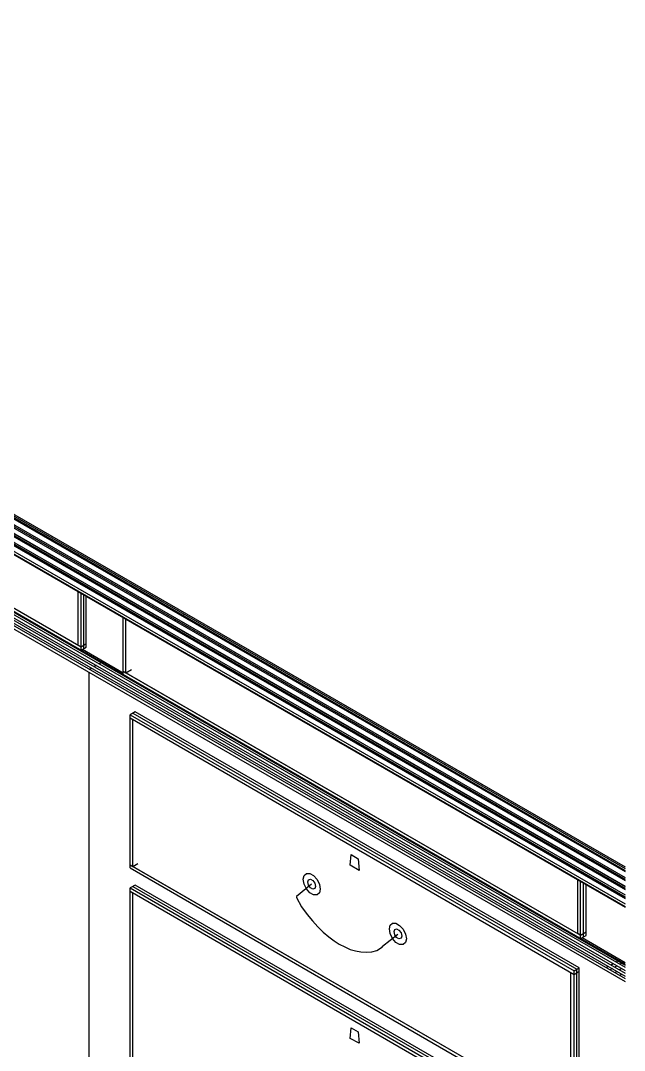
# Model space of a CAD drawing. Header units: inches. Extents: x 0.3 to 16.2, y 0.3 to 11.4.
# Drawn here: x 3.001 to 3.694, y 1.503 to 2.687 of the extents above; entities that cross this region are included whole.
import ezdxf

# ---------------------------------------------------------------- set-up
doc = ezdxf.new("R2010")
doc.units = ezdxf.units.IN
doc.header["$LTSCALE"] = 0.009843
doc.header["$MEASUREMENT"] = 0
doc.layers.add('GEOMETRY', color=7, linetype='Continuous')

msp = doc.modelspace()

# ---------------------------------------------------------------- linework, layer by layer
at = {"layer": 'GEOMETRY'}
for p, q in [((1.1843, 3.1634), (3.6953, 1.7138)), ((1.1843, 3.1634), (3.6953, 1.7138)), ((1.1843, 3.1618), (3.6953, 1.7118)), ((1.1843, 3.1618), (3.6953, 1.7118)), ((1.1843, 3.1618), (3.6953, 1.7118)), ((1.1811, 3.1598), (3.6953, 1.7083)), ((1.1811, 3.1598), (3.6953, 1.7083)), ((1.1811, 3.1535), (3.6953, 1.7016)), ((1.1843, 3.1598), (3.6953, 1.7098)), ((1.1843, 3.1516), (3.6953, 1.7016)), ((1.1843, 3.1516), (3.6953, 1.7016)), ((1.1843, 3.1516), (3.6953, 1.7016)), ((1.1811, 3.1496), (3.6953, 1.698)), ((1.1811, 3.1496), (3.6953, 1.698)), ((1.1811, 3.1433), (3.6953, 1.6917)), ((1.1811, 3.1394), (3.6953, 1.6878)), ((1.1811, 3.1394), (3.6953, 1.6878)), ((1.1843, 3.1496), (3.6953, 1.6996)), ((1.1843, 3.1413), (3.6953, 1.6913)), ((1.1843, 3.1413), (3.6953, 1.6913)), ((1.1843, 3.1413), (3.6953, 1.6913)), ((1.1843, 3.1394), (3.6953, 1.6894)), ((1.1811, 3.1331), (3.6953, 1.6815)), ((1.1811, 3.1291), (3.6953, 1.6776)), ((1.1811, 3.1291), (3.6953, 1.6776)), ((1.1843, 3.1311), (3.6953, 1.6815)), ((1.1843, 3.1311), (3.6953, 1.6815)), ((1.1843, 3.1311), (3.6953, 1.6815)), ((1.1843, 3.1291), (3.6953, 1.6795)), ((1.1811, 3.1228), (3.6953, 1.6713)), ((1.1843, 3.1209), (3.6953, 1.6713)), ((1.1866, 3.1165), (3.6953, 1.6681)), ((1.1921, 3.1126), (3.6953, 1.6673)), ((1.2209, 3.1075), (3.6953, 1.6787)), ((1.2209, 3.1075), (3.6953, 1.6787)), ((1.2339, 3.1028), (3.6953, 1.6815)), ((1.2339, 3.1028), (3.6953, 1.6815)), ((1.2394, 3.0161), (3.6953, 1.5984)), ((1.2394, 3.0161), (3.6953, 1.5984)), ((1.2394, 3.0122), (3.6953, 1.5945)), ((1.2394, 3.0098), (3.6953, 1.5917)), ((1.2394, 3.0098), (3.6953, 1.5917)), ((1.2437, 3.0173), (3.6953, 1.602)), ((1.2437, 3.0173), (3.6953, 1.602)), ((1.2437, 3.0161), (3.6953, 1.6008)), ((1.2437, 3.0098), (3.6953, 1.5945)), ((1.2394, 3.0059), (3.6953, 1.5882)), ((1.2394, 3.0035), (3.6953, 1.5854)), ((1.2394, 3.0035), (3.6953, 1.5854)), ((1.2394, 2.9996), (3.6953, 1.5819)), ((1.2437, 3.0035), (3.6953, 1.5882)), ((1.8602, 2.6654), (3.0701, 1.9669)), ((1.8602, 2.6654), (3.0701, 1.9669)), ((1.8602, 2.6614), (3.0701, 1.963)), ((1.8634, 2.6634), (3.0701, 1.9669)), ((3.0669, 1.9689), (3.0669, 2.0311)), ((3.0701, 1.9669), (3.0701, 2.0291)), ((3.0732, 1.965), (3.0732, 2.0264)), ((3.076, 1.9665), (3.076, 2.0248)), ((3.076, 1.9705), (3.076, 2.0248)), ((3.1878, 2.0031), (3.1862, 2.002)), ((3.1894, 2.0039), (3.1894, 2.0039)), ((3.1185, 1.939), (3.1185, 2.0012)), ((3.1217, 1.937), (3.1217, 1.9992)), ((3.1217, 1.9409), (3.1217, 1.9984)), ((3.1701, 1.9929), (3.1685, 1.9921)), ((3.1787, 1.998), (3.1772, 1.9969)), ((3.0669, 1.9689), (3.0701, 1.9669)), ((3.0701, 1.9669), (3.076, 1.9705)), ((3.0701, 1.9669), (3.076, 1.9705)), ((3.0701, 1.9669), (3.076, 1.9705)), ((3.0701, 1.963), (3.0701, 1.9669)), ((3.0701, 1.963), (3.076, 1.9665)), ((3.0732, 1.965), (3.076, 1.9665)), ((3.076, 1.9665), (3.076, 1.9705)), ((3.0717, 1.9642), (3.1185, 1.937)), ((3.0823, 1.9421), (3.0795, 1.9406)), ((3.0878, 1.9453), (3.0854, 1.9441)), ((3.0933, 1.9484), (3.0909, 1.9472)), ((3.0961, 1.95), (3.0945, 1.9492)), ((3.0795, 1.2547), (3.0795, 1.9374)), ((3.1185, 1.939), (3.6441, 1.6354)), ((3.1185, 1.939), (3.6441, 1.6354)), ((3.1185, 1.939), (3.1217, 1.937)), ((3.1185, 1.935), (3.1185, 1.939)), ((3.1185, 1.935), (3.6441, 1.6315)), ((3.1217, 1.937), (3.128, 1.9406)), ((3.1217, 1.937), (3.6441, 1.6354)), ((3.1323, 1.8921), (3.1264, 1.8886)), ((3.1264, 1.8886), (3.6366, 1.5941)), ((3.1264, 1.8886), (3.6366, 1.5941)), ((3.1264, 1.885), (3.1264, 1.8886)), ((3.1264, 1.885), (3.6366, 1.5902)), ((3.1264, 1.885), (3.1295, 1.8831)), ((3.1264, 1.885), (3.1295, 1.8831)), ((3.1264, 1.7161), (3.1264, 1.885)), ((3.1323, 1.8921), (3.1295, 1.8906)), ((3.1295, 1.8906), (3.6398, 1.5961)), ((3.1295, 1.8906), (3.6398, 1.5961)), ((3.1295, 1.7142), (3.1295, 1.8831)), ((3.1295, 1.7181), (3.1295, 1.8831)), ((3.6425, 1.5976), (3.1323, 1.8921)), ((3.6425, 1.5976), (3.1323, 1.8921)), ((3.1295, 1.7142), (3.1354, 1.7177)), ((3.3795, 1.7157), (3.3807, 1.728)), ((3.3807, 1.728), (3.3886, 1.7232)), ((3.3886, 1.7232), (3.3898, 1.7098)), ((3.1264, 1.7161), (3.6366, 1.4217)), ((3.1264, 1.7161), (3.6366, 1.4217)), ((3.1264, 1.7161), (3.1295, 1.7142)), ((3.1264, 1.7126), (3.1264, 1.7161)), ((3.1264, 1.7126), (3.6366, 1.4177)), ((3.1295, 1.7142), (3.6366, 1.4217)), ((3.3264, 1.7039), (3.3291, 1.7063)), ((3.3291, 1.7063), (3.3331, 1.7063)), ((3.3331, 1.7063), (3.3374, 1.7039)), ((3.3898, 1.7098), (3.3795, 1.7157)), ((3.335, 1.6941), (3.3177, 1.6799)), ((3.3252, 1.6996), (3.3264, 1.7039)), ((3.3264, 1.6941), (3.3252, 1.6996)), ((3.3291, 1.6886), (3.3264, 1.6941)), ((3.3307, 1.6965), (3.3315, 1.6988)), ((3.3315, 1.6929), (3.3307, 1.6965)), ((3.3315, 1.6988), (3.3339, 1.6996)), ((3.3339, 1.6996), (3.3366, 1.698)), ((3.3366, 1.698), (3.3386, 1.6949)), ((3.3374, 1.7039), (3.3413, 1.6992)), ((3.3386, 1.6949), (3.3394, 1.6913)), ((3.3413, 1.6992), (3.3441, 1.6937)), ((3.3441, 1.6937), (3.3449, 1.6882)), ((3.6409, 1.6374), (3.6409, 1.6996)), ((3.6441, 1.6354), (3.6441, 1.6976)), ((3.6476, 1.6335), (3.6476, 1.6953)), ((3.1323, 1.6929), (3.1264, 1.6898)), ((3.1264, 1.6898), (3.6366, 1.3949)), ((3.1264, 1.6898), (3.6366, 1.3949)), ((3.1264, 1.6858), (3.1264, 1.6898)), ((3.1264, 1.6858), (3.6366, 1.3909)), ((3.1264, 1.6858), (3.1295, 1.6839)), ((3.1264, 1.6858), (3.1295, 1.6839)), ((3.1264, 1.4917), (3.1264, 1.6858)), ((3.1323, 1.6929), (3.1295, 1.6913)), ((3.1295, 1.6913), (3.6398, 1.3969)), ((3.1295, 1.6913), (3.6398, 1.3969)), ((3.1295, 1.4902), (3.1295, 1.6839)), ((3.1295, 1.4937), (3.1295, 1.6839)), ((3.6425, 1.3984), (3.1323, 1.6929)), ((3.6425, 1.3984), (3.1323, 1.6929)), ((3.3331, 1.6839), (3.3291, 1.6886)), ((3.3339, 1.6898), (3.3315, 1.6929)), ((3.3374, 1.6815), (3.3331, 1.6839)), ((3.3366, 1.6882), (3.3339, 1.6898)), ((3.3386, 1.689), (3.3366, 1.6882)), ((3.3394, 1.6913), (3.3386, 1.689)), ((3.3441, 1.6839), (3.3413, 1.6815)), ((3.3449, 1.6882), (3.3441, 1.6839)), ((3.6504, 1.635), (3.6504, 1.6933)), ((3.6504, 1.639), (3.6504, 1.6933)), ((3.3177, 1.6799), (3.3177, 1.6787)), ((3.3177, 1.6787), (3.3236, 1.6677)), ((3.3413, 1.6815), (3.3374, 1.6815)), ((3.3236, 1.6677), (3.3299, 1.6591)), ((3.3299, 1.6591), (3.3362, 1.6516)), ((3.3362, 1.6516), (3.3421, 1.6449)), ((3.4244, 1.6425), (3.4252, 1.6469)), ((3.4252, 1.6469), (3.428, 1.6492)), ((3.428, 1.6492), (3.4319, 1.6492)), ((3.4319, 1.6492), (3.4362, 1.6465)), ((3.4362, 1.6465), (3.4402, 1.6421)), ((3.3421, 1.6449), (3.3484, 1.6386)), ((3.3484, 1.6386), (3.3547, 1.6335)), ((3.4165, 1.6228), (3.4343, 1.6366)), ((3.4252, 1.637), (3.4244, 1.6425)), ((3.428, 1.6315), (3.4252, 1.637)), ((3.4299, 1.6394), (3.4307, 1.6417)), ((3.4307, 1.6358), (3.4299, 1.6394)), ((3.4307, 1.6417), (3.4327, 1.6425)), ((3.4327, 1.6327), (3.4307, 1.6358)), ((3.4327, 1.6425), (3.4354, 1.6409)), ((3.4354, 1.6409), (3.4378, 1.6378)), ((3.4378, 1.6378), (3.4386, 1.6343)), ((3.4386, 1.6343), (3.4378, 1.6319)), ((3.4402, 1.6421), (3.4429, 1.6366)), ((3.4429, 1.6366), (3.4441, 1.6311)), ((3.6409, 1.6374), (3.6441, 1.6354)), ((3.6441, 1.6354), (3.6504, 1.639)), ((3.6441, 1.6354), (3.6504, 1.639)), ((3.6441, 1.6354), (3.6504, 1.639)), ((3.6441, 1.6315), (3.6441, 1.6354)), ((3.6441, 1.6315), (3.6504, 1.635)), ((3.6476, 1.6335), (3.6504, 1.635)), ((3.6504, 1.635), (3.6504, 1.639)), ((3.3547, 1.6335), (3.361, 1.6287)), ((3.361, 1.6287), (3.3669, 1.6248)), ((3.3669, 1.6248), (3.3732, 1.6217)), ((3.4165, 1.6217), (3.4165, 1.6228)), ((3.4319, 1.6268), (3.428, 1.6315)), ((3.4362, 1.6244), (3.4319, 1.6268)), ((3.4354, 1.6311), (3.4327, 1.6327)), ((3.4378, 1.6319), (3.4354, 1.6311)), ((3.4402, 1.6244), (3.4362, 1.6244)), ((3.4429, 1.6268), (3.4402, 1.6244)), ((3.4441, 1.6311), (3.4429, 1.6268)), ((3.6461, 1.6327), (3.6953, 1.6039)), ((3.3732, 1.6217), (3.3795, 1.6189)), ((3.3795, 1.6189), (3.3854, 1.6173)), ((3.3854, 1.6173), (3.3917, 1.6161)), ((3.3917, 1.6161), (3.398, 1.6157)), ((3.398, 1.6157), (3.4043, 1.6161)), ((3.4043, 1.6161), (3.4102, 1.6177)), ((3.4102, 1.6177), (3.4165, 1.6217)), ((3.676, 1.5992), (3.674, 1.598)), ((3.6815, 1.6024), (3.6795, 1.6012)), ((3.6858, 1.6), (3.6839, 1.5984)), ((3.687, 1.6055), (3.685, 1.6043)), ((3.6898, 1.6071), (3.6882, 1.6063)), ((3.6913, 1.6031), (3.6894, 1.6016)), ((3.6941, 1.6047), (3.6925, 1.6035)), ((3.6331, 1.5921), (3.6366, 1.5902)), ((3.6331, 1.5921), (3.6366, 1.5902)), ((3.6331, 1.4236), (3.6331, 1.5921)), ((3.6366, 1.5941), (3.6425, 1.5976)), ((3.6366, 1.5941), (3.6425, 1.5976)), ((3.6394, 1.5957), (3.6366, 1.5941)), ((3.6366, 1.5902), (3.6366, 1.5941)), ((3.6366, 1.5902), (3.6425, 1.5937)), ((3.6366, 1.5902), (3.6425, 1.5937)), ((3.6366, 1.5902), (3.6425, 1.5937)), ((3.6366, 1.4217), (3.6366, 1.5902)), ((3.6398, 1.5961), (3.6425, 1.5976)), ((3.6398, 1.5961), (3.6425, 1.5976)), ((3.6398, 1.4197), (3.6398, 1.5961)), ((3.6425, 1.4213), (3.6425, 1.5976)), ((3.6425, 1.5937), (3.6425, 1.5976)), ((3.6425, 1.4252), (3.6425, 1.5937)), ((3.6807, 1.5969), (3.6783, 1.5953)), ((3.6858, 1.5933), (3.6839, 1.5921)), ((3.6913, 1.5969), (3.6894, 1.5953)), ((3.6913, 1.5902), (3.6894, 1.589)), ((3.3795, 1.5165), (3.3807, 1.5287)), ((3.3807, 1.5287), (3.3886, 1.524)), ((3.3898, 1.511), (3.3795, 1.5165)), ((3.3886, 1.524), (3.3898, 1.511))]:
    msp.add_line(p, q, dxfattribs=at)

doc.saveas('drawing.dxf')
